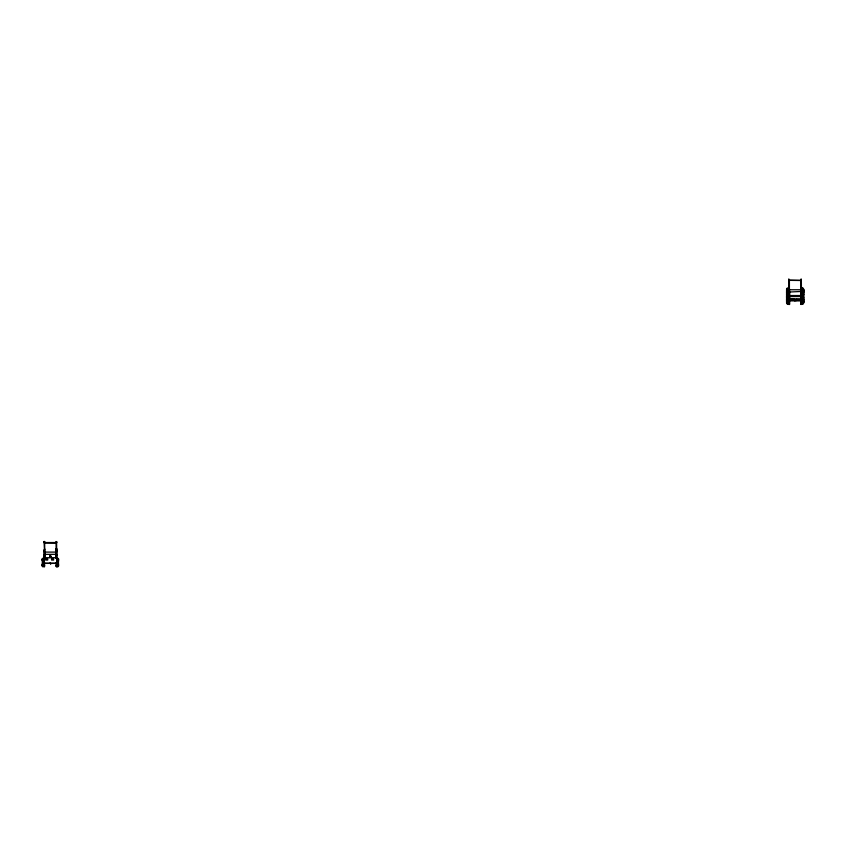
<?xml version="1.0" encoding="UTF-8"?>
<svg xmlns="http://www.w3.org/2000/svg" width="846" height="846" viewBox="0 0 846 846"><rect width="100%" height="100%" fill="white"/><g stroke="black" fill="none" stroke-linecap="round" stroke-linejoin="round"><path stroke-width="1.27" d="M42.691 564.261L42.3 565.942L42.3 564.261M42.321 560.634L42.321 559.079M42.712 560.634L42.712 558.646L42.712 559.396M42.977 566.09L42.966 565.202M42.712 559.692L42.691 564.43M42.966 564.43L42.966 566.778L42.966 565.784M42.987 560.464L42.987 558.635L42.977 560.634M43.971 566.09L43.971 565.202M43.971 564.43L44.055 566.809L44.055 564.187M44.225 558.36L44.225 551.359M44.225 551.222L44.679 548.747M44.51 566.735L44.394 566.704M44.775 558.339L44.764 552.057L44.225 552.057M56.174 558.339L56.174 552.057L56.714 552.068L56.714 558.36M56.291 566.714L56.862 564.229M56.143 548.652L56.693 548.652L56.714 551.222M57.042 565.995L57.042 565.223M57.792 564.293L57.782 566.281L57.782 565.234M57.782 565.625L57.782 564.472M57.792 558.836L57.792 564.546M58.057 565.942L58.057 565.001M58.078 559.967L58.078 559.111M58.057 565.234L58.078 559.724M58.448 565.942L58.448 565.001M58.469 559.967L58.469 559.111M58.448 565.244L58.469 559.724M786.664 298.099L786.558 294.038M786.949 294.038L786.949 297.729M787.055 298.099L787.002 295.54L801.374 295.529L800.834 297.147M787.34 298.384L787.33 296.259M787.224 293.763L787.224 297.961M788.218 297.961L788.218 293.763M788.229 295.878L788.229 291.817M788.884 297.147L788.884 294.99L788.884 295.92M789.54 298.881L788.853 299.05L788.969 289.713M788.884 287.175L788.884 286.403M789.519 298.543L789.424 297.094C786.769 298.437 785.881 295.529 788.884 296.195M789.53 292.949L788.916 292.018L788.853 279.191L789.413 280.185L789.424 294.82L788.884 294.82M789.519 291.51L788.884 291.51L789.53 292.103L789.54 299.431M789.466 299.061L788.853 298.532L789.519 298.553L789.519 289.713M800.94 298.881L800.929 289.364M800.824 287.175L801.437 286.308C799.703 286.657 802.124 287.027 801.458 288.391M801.923 293.763L801.923 297.961M802.04 298.384L802.029 296.259M802.917 293.763L802.917 297.961M803.309 298.099L803.309 296.248M803.203 295.878L803.256 288.951L803.288 291.595M803.7 298.099L803.594 294.038M42.3 564.43L42.321 560.454M42.966 564.716L42.702 563.256M42.702 562.696L42.702 562.051M42.702 561.638L42.987 560.179M42.977 564.515L42.977 560.38M43.971 564.716L43.971 562.548M43.981 564.515L43.981 558.117L43.981 558.751M56.777 564.747L56.798 558.149L56.798 558.836M44.024 557.683L56.841 557.683L57.031 565.932M57.782 564.747L57.782 563.563M57.792 561.406L57.803 560.221M58.057 564.472L58.078 560.496M58.448 564.472L58.448 563.468M58.469 561.501L58.469 560.496M788.98 291.627L788.98 304.571L788.969 300.859L794.711 300.901L794.732 298.913L788.969 298.543M800.887 299.072L801.49 298.384L800.802 299.05M801.469 289.364L801.458 298.543M42.3 565.678L42.311 564.092M42.311 560.792L42.311 559.206M42.702 565.054L42.702 564.102M42.702 560.792L42.712 559.079M42.691 565.678L42.702 564.832M42.977 564.261L42.966 566.238M43.971 565.424L43.981 564.261M43.971 565.065L43.971 566.249M56.788 565.456L56.862 563.859M57.042 566.344L56.788 565.096M57.792 560.665L57.792 558.688M58.067 565.096L58.067 564.134M58.067 560.835L58.067 559.872M58.067 565.72L58.067 564.864M58.067 560.094L58.078 559.248M58.459 565.096L58.459 564.134M58.459 560.835L58.459 559.872M58.448 565.72L58.459 564.864M58.459 560.094L58.459 559.248M786.653 299.801L786.653 297.919M786.611 296.227L786.664 294.408M786.569 294.218L786.569 292.346M787.044 299.801L787.044 297.919M786.96 294.218L786.96 292.346M787.235 294.038L787.235 291.817M787.33 300.319L787.33 298.099M788.324 300.319L788.324 298.099M801.374 295.92L801.374 294.99L801.374 295.783M802.029 298.099L802.019 301.969M801.934 294.038L801.934 291.817M802.928 294.038L802.928 291.817M803.298 299.801L803.309 297.919M803.605 294.218L803.605 292.346M803.689 299.801L803.689 297.919M42.311 565.403L42.3 566.238L42.3 565.488M42.311 559.492L42.321 558.646L42.321 559.396M42.691 565.403L42.691 566.238L42.691 565.488M56.788 565.72L56.777 566.809L56.724 562.706M57.792 559.248L57.803 558.149L57.803 559.143M58.078 559.523L58.078 558.688L58.078 559.439M58.459 559.534L58.469 558.688L58.469 559.439M786.643 301.239L786.653 299.473M786.569 292.674L786.579 290.897M787.034 301.239L787.044 299.473M787.055 294.408L786.992 296.195M786.96 292.674L786.96 290.897M787.235 292.346L787.235 290.167M787.319 301.969L787.319 299.801M788.229 292.346L788.239 290.167M788.313 301.969L788.324 299.801M789.001 300.975L789.001 299.431L789.001 300.753M801.49 300.975L801.479 299.695L801.479 304.497L801.469 292.949M802.029 299.801L801.976 304.19L801.955 302.149M801.934 292.346L801.945 290.167M802.939 292.346L802.939 290.167M803.298 301.239L803.298 299.473M803.605 292.674L803.615 290.897M803.679 301.239L803.689 299.473M56.735 566.46L56.735 565.72M56.735 564.652L56.862 566.46L57.031 562.876M786.579 291.352L786.621 289.84M786.643 300.785L786.981 302.625M786.97 291.352L786.981 289.808M787.034 300.785L787.013 302.392M787.245 290.897L787.277 287.947L787.309 289.998M787.319 301.239L787.277 304.19L787.256 302.149M788.239 290.897L788.282 287.947M788.313 301.239L788.271 304.19L788.25 302.149M801.945 290.897L801.987 287.947L802.008 289.998M802.939 290.897L802.981 287.947L803.002 289.998M803.023 301.969L802.981 304.19L802.949 302.149M803.288 300.785L803.256 303.196L803.309 294.408M803.615 291.352L803.626 289.808M803.679 300.785L803.658 302.392M794.711 300.901L794.701 299.431M801.49 299.421L801.49 300.901L795.79 300.901L795.79 299.421M795.811 299.875L801.511 299.875L801.522 298.913L795.822 298.913L795.79 300.901M786.59 290.358L786.611 288.951L786.632 290.527M786.632 301.789L786.611 303.196L786.59 301.61M786.981 290.358L787.002 288.951L787.023 290.527M787.023 301.789L787.002 303.196L786.981 301.61M787.256 289.808L787.298 289.237M787.266 302.9L787.309 302.339M788.25 289.808L788.282 288.951M788.261 302.9L788.303 302.339M801.374 297.115L801.374 296.534L787.002 296.586M801.955 289.808L801.997 289.237M801.966 302.9L802.008 302.339M802.949 289.808L802.991 289.237M803.002 302.339L802.96 302.9M803.626 290.358L803.647 288.951L803.668 290.527M803.668 301.789L803.647 303.196L803.615 300.542M50.411 556.287L50.411 555.959M800.951 299.421L800.929 292.949M50.485 563.478L50.485 563.796M50.633 563.478L50.623 563.796M44.129 550.323L44.669 550.323M56.079 550.323L56.619 550.386M788.874 288.042L789.424 287.978M800.824 288.042L801.374 287.978M803.245 289.744L803.288 290.527M44.108 542.614C43.95 540.922 44.806 541.091 44.658 542.614M44.627 542.275L44.108 542.032L44.648 542.117M44.658 542.709L56.608 542.846L56.597 541.535L56.069 543.396M56.608 541.895L56.058 541.535L56.597 542.614M788.863 280.502L789.403 279.677L789.403 280.502M789.381 279.92L788.853 279.191L788.832 279.92L789.403 279.688M801.469 291.69L800.866 292.018L801.469 291.986L801.342 279.191L800.813 281.052M800.866 292.018L800.802 279.772L801.352 280.502M56.058 542.614L56.597 542.022M56.587 542.149L56.058 542.244M801.352 279.899L800.802 279.191L801.352 279.772M788.98 298.553L789.519 298.553M49.745 557.704L49.872 555.959M56.693 548.652L56.079 548.747M802.071 288.391L802.537 288.211M56.883 558.402L57.665 558.36M44.214 549.498L44.679 549.519M800.919 298.543L801.374 298.543M44.235 554.447L44.775 554.035L44.14 553.855L44.785 555.41L44.235 554.119M44.764 553.855L44.658 542.529L56.058 542.529L56.174 554.035M56.386 553.866L56.724 555.293M802.526 303.703L802.04 303.503M800.919 291.479L789.466 292.018M789.413 280.185L800.813 280.364M788.874 287.175L789.424 287.175M788.874 287.682L789.424 287.682M788.874 289.744L801.374 289.744M800.834 291.51L801.469 291.51L801.469 292.631M800.834 292.007L801.416 292.018M801.469 292.103L800.929 292.631M788.884 293.245L789.424 293.245M800.834 293.245L801.374 293.245M788.884 294.63L789.424 294.63M800.834 294.63L801.374 294.63M800.834 294.82L801.374 294.842M786.992 296.058L788.884 296.058M801.511 299.495L795.79 299.484L801.511 299.939M794.722 299.875L789.022 299.875L789.032 299.209M789.001 300.309L794.711 300.309M795.79 300.309L801.49 300.309M44.119 542.709L56.069 542.709M56.079 549.519L56.703 549.498M44.669 550.027L44.225 550.524M56.079 550.027L56.703 550.006M44.129 552.089L56.619 552.11M44.119 542.529L44.785 558.138M44.129 555.589L44.775 555.536M56.079 555.589L56.724 555.536M44.14 555.896L44.679 555.896M56.09 555.896L56.629 555.896M49.903 555.959L50.919 555.959L51.056 557.704M49.893 556.287L50.919 556.287M49.745 556.615L51.056 556.615M44.129 556.975L44.679 556.975M44.14 557.186L44.679 557.186M44.14 557.726L44.679 557.726M56.64 557.683L56.079 557.726L56.079 554.352C57.454 552.903 54.673 556.266 56.185 558.138M44.256 563.246L56.745 563.246M56.841 563.394L44.024 563.394L44.129 557.366M51.003 563.796L49.819 563.15L50.749 563.478M789.413 280.364L800.813 280.502M56.629 553.855L56.185 555.41M800.908 287.154L800.919 288.391M787.002 297.105L787.002 296.333M56.714 554.5L56.735 559.206M801.458 288.179L800.919 288.179M44.225 554.564L44.246 559.206M803.679 289.998L803.679 291.595M803.626 302.149L803.605 299.167M802.939 300.975L802.949 302.995M802.008 289.142L802.019 291.172M801.955 302.995L801.934 299.463M789.53 291.986L788.916 291.521L788.98 292.631M788.239 300.975L788.25 302.995M787.309 289.142L787.319 291.172M787.245 300.975L787.245 302.995M787.023 289.998L787.034 291.595M786.97 300.542L786.97 302.149M786.643 289.998L786.643 291.595M786.579 300.542L786.579 302.149M56.174 554.331L44.711 554.363M803.689 291.172L803.689 292.97M803.298 291.172L803.298 292.97M802.939 299.463L802.939 301.662M802.029 290.474L802.029 292.674M801.934 301.662L801.934 297.729M788.229 299.463L788.239 301.662M787.319 290.474L787.33 292.674M787.235 299.463L787.235 301.662M787.034 291.172L787.044 292.97M786.96 299.167L786.96 300.975M786.653 291.172L786.653 292.97M786.569 299.167L786.569 300.975M56.661 553.866L56.608 542.529M801.469 288.074L801.458 288.623M801.469 288.359L801.469 288.676M800.919 288.074L800.919 288.623M56.862 565.932L56.735 566.683M56.714 550.418L56.714 551.486M56.185 555.188L56.724 555.039M44.225 550.418L44.225 551.486M803.689 292.674L803.689 294.556M803.605 297.581L803.605 299.463M803.309 292.674L803.309 294.556M802.928 297.729L802.928 299.939M802.029 292.198L802.029 294.408M788.229 297.729L788.229 299.939M787.33 292.198L787.33 294.408M787.235 297.729L787.224 299.939M787.044 292.674L787.044 294.556M786.96 297.581L786.96 299.463M786.653 292.674L786.653 294.556M786.569 297.581L786.569 299.463M57.031 562.981L57.031 563.605M57.031 564.61L57.031 565.72M56.862 562.981L56.862 563.605M56.735 562.833L56.735 563.563M56.28 562.833L56.28 563.563M56.28 564.652L56.28 565.392M56.28 565.234L56.291 566.46L56.291 565.815M44.5 562.854L44.5 563.584M44.5 564.673L44.51 566.482L44.5 565.244M44.055 562.854L44.055 563.584M43.929 563.013L43.929 563.584M43.749 563.013L43.759 565.837M803.7 294.408L803.594 297.729M786.558 295.878L786.558 297.729M56.714 551.359L56.714 552.068M56.724 563.341L56.735 564.874M56.28 562.706L56.291 566.059M44.5 562.727L44.51 565.53M44.055 563.499L43.759 566.196M789.508 301.44L789.53 304.497L789.53 299.695L789.508 301.44M800.919 301.44L800.94 304.497L800.929 299.695L800.919 301.44M786.992 295.508L786.992 295.508M42.987 558.297L42.987 559.206L42.987 558.233M57.782 565.72L57.782 566.809L57.782 565.815M58.067 565.435L58.057 566.281L58.057 565.53M58.448 565.435L58.448 566.281L58.448 565.53M44.108 541.535L44.658 541.895L44.108 541.535M56.111 557.165L56.079 557.186M794.722 299.495L789.001 299.505L794.722 299.569M47.683 558.825L45.663 558.825L45.663 560.073L47.683 560.073L47.683 558.825M53.584 558.815L51.564 558.815L51.564 560.063L53.584 560.063L53.584 558.815"/></g></svg>
